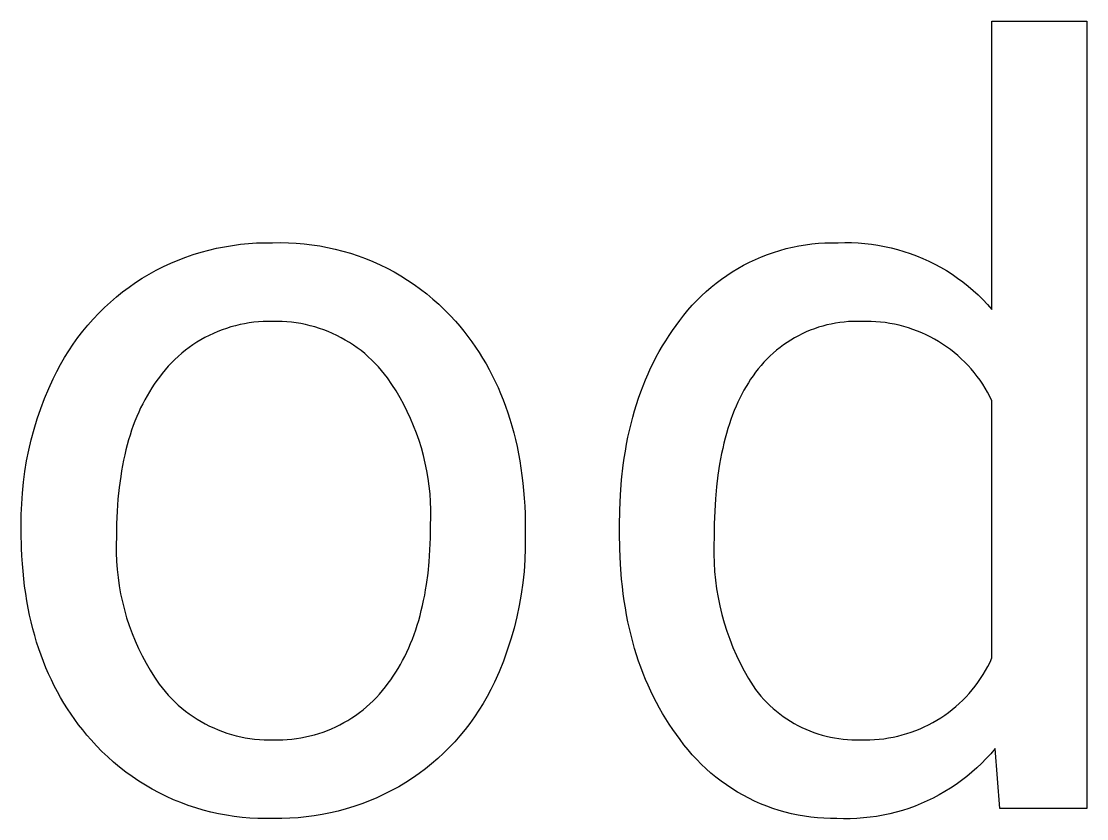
# Model space of a CAD drawing. Header units: millimetres. Extents: x -1656 to 3995, y -637 to 3312.
# Drawn here: x 2204.1 to 2257.7, y -387.8 to -347.7 of the extents above; entities that cross this region are included whole.
import ezdxf

# ---------------------------------------------------------------- set-up
doc = ezdxf.new("R2010")
doc.units = ezdxf.units.MM
doc.header["$MEASUREMENT"] = 0
doc.layers.add('Domyślny', color=7, linetype='Continuous', true_color=0x000000)

msp = doc.modelspace()

# ---------------------------------------------------------------- linework, layer by layer
at = {"layer": 'Domyślny'}
for p, q in [((2252.931, -362.195), (2252.931, -347.705)), ((2252.931, -347.705), (2257.694, -347.705)), ((2257.694, -347.705), (2257.694, -387.294)), ((2214.333, -359.039), (2214.732, -358.972)), ((2214.732, -358.972), (2215.133, -358.919)), ((2215.133, -358.919), (2215.535, -358.879)), ((2215.535, -358.879), (2215.939, -358.852)), ((2215.939, -358.852), (2216.343, -358.839)), ((2216.343, -358.839), (2216.748, -358.839)), ((2216.748, -358.839), (2217.146, -358.832)), ((2217.146, -358.832), (2217.543, -358.838)), ((2217.543, -358.838), (2217.941, -358.857)), ((2217.941, -358.857), (2218.337, -358.89)), ((2218.337, -358.89), (2218.732, -358.937)), ((2218.732, -358.937), (2219.125, -358.997)), ((2243.222, -358.996), (2243.547, -358.942)), ((2243.547, -358.942), (2243.873, -358.899)), ((2243.873, -358.899), (2244.201, -358.867)), ((2244.201, -358.867), (2244.529, -358.847)), ((2244.529, -358.847), (2244.858, -358.837)), ((2244.858, -358.837), (2245.187, -358.839)), ((2245.187, -358.839), (2245.523, -358.83)), ((2245.523, -358.83), (2245.859, -358.833)), ((2245.859, -358.833), (2246.194, -358.848)), ((2246.194, -358.848), (2246.529, -358.874)), ((2246.529, -358.874), (2246.863, -358.911)), ((2246.863, -358.911), (2247.195, -358.961)), ((2247.195, -358.961), (2247.526, -359.022)), ((2212.383, -359.569), (2212.765, -359.437)), ((2212.765, -359.437), (2213.152, -359.318)), ((2213.152, -359.318), (2213.542, -359.212)), ((2213.542, -359.212), (2213.936, -359.119)), ((2213.936, -359.119), (2214.333, -359.039)), ((2219.125, -358.997), (2219.516, -359.07)), ((2219.516, -359.07), (2219.905, -359.156)), ((2219.905, -359.156), (2220.29, -359.256)), ((2220.29, -359.256), (2220.671, -359.368)), ((2220.671, -359.368), (2221.049, -359.493)), ((2221.049, -359.493), (2221.422, -359.631)), ((2241.331, -359.551), (2241.638, -359.431)), ((2241.638, -359.431), (2241.949, -359.323)), ((2241.949, -359.323), (2242.263, -359.225)), ((2242.263, -359.225), (2242.58, -359.137)), ((2242.58, -359.137), (2242.9, -359.061)), ((2242.9, -359.061), (2243.222, -358.996)), ((2247.526, -359.022), (2247.854, -359.094)), ((2247.854, -359.094), (2248.179, -359.178)), ((2248.179, -359.178), (2248.501, -359.273)), ((2248.501, -359.273), (2248.82, -359.379)), ((2248.82, -359.379), (2249.135, -359.497)), ((2249.135, -359.497), (2249.445, -359.625)), ((2210.903, -360.221), (2211.265, -360.04)), ((2211.265, -360.04), (2211.632, -359.87)), ((2211.632, -359.87), (2212.005, -359.713)), ((2212.005, -359.713), (2212.383, -359.569)), ((2221.422, -359.631), (2221.79, -359.782)), ((2221.79, -359.782), (2222.153, -359.945)), ((2222.153, -359.945), (2222.51, -360.12)), ((2240.151, -360.131), (2240.439, -359.97)), ((2240.439, -359.97), (2240.731, -359.82)), ((2240.731, -359.82), (2241.029, -359.68)), ((2241.029, -359.68), (2241.331, -359.551)), ((2249.445, -359.625), (2249.751, -359.764)), ((2249.751, -359.764), (2250.052, -359.913)), ((2250.052, -359.913), (2250.347, -360.073)), ((2210.199, -360.62), (2210.548, -360.415)), ((2210.548, -360.415), (2210.903, -360.221)), ((2222.51, -360.12), (2222.861, -360.308)), ((2222.861, -360.308), (2223.205, -360.507)), ((2223.205, -360.507), (2223.543, -360.717)), ((2239.324, -360.669), (2239.594, -360.48)), ((2239.594, -360.48), (2239.869, -360.3)), ((2239.869, -360.3), (2240.151, -360.131)), ((2250.347, -360.073), (2250.637, -360.243)), ((2250.637, -360.243), (2250.921, -360.423)), ((2250.921, -360.423), (2251.198, -360.613)), ((2209.21, -361.313), (2209.532, -361.071)), ((2209.532, -361.071), (2209.862, -360.84)), ((2209.862, -360.84), (2210.199, -360.62)), ((2223.543, -360.717), (2223.873, -360.939)), ((2223.873, -360.939), (2224.195, -361.172)), ((2238.557, -361.289), (2238.805, -361.073)), ((2238.805, -361.073), (2239.061, -360.866)), ((2239.061, -360.866), (2239.324, -360.669)), ((2251.198, -360.613), (2251.468, -360.813)), ((2251.468, -360.813), (2251.732, -361.021)), ((2251.732, -361.021), (2251.988, -361.239)), ((2208.592, -361.829), (2208.897, -361.566)), ((2208.897, -361.566), (2209.21, -361.313)), ((2224.195, -361.172), (2224.509, -361.416)), ((2224.509, -361.416), (2224.815, -361.67)), ((2238.082, -361.744), (2238.316, -361.512)), ((2238.316, -361.512), (2238.557, -361.289)), ((2251.988, -361.239), (2252.236, -361.466)), ((2252.236, -361.466), (2252.476, -361.701)), ((2208.009, -362.385), (2208.296, -362.102)), ((2208.296, -362.102), (2208.592, -361.829)), ((2224.815, -361.67), (2225.112, -361.935)), ((2225.112, -361.935), (2225.4, -362.209)), ((2237.64, -362.232), (2237.857, -361.984)), ((2237.857, -361.984), (2238.082, -361.744)), ((2252.476, -361.701), (2252.707, -361.944)), ((2252.707, -361.944), (2252.931, -362.195)), ((2207.466, -362.979), (2207.733, -362.677)), ((2207.733, -362.677), (2208.009, -362.385)), ((2225.4, -362.209), (2225.679, -362.493)), ((2225.679, -362.493), (2225.947, -362.787)), ((2237.232, -362.748), (2237.432, -362.486)), ((2237.432, -362.486), (2237.64, -362.232)), ((2207.209, -363.289), (2207.466, -362.979)), ((2214.209, -363.221), (2213.99, -363.306)), ((2214.431, -363.143), (2214.209, -363.221)), ((2214.656, -363.073), (2214.431, -363.143)), ((2214.883, -363.01), (2214.656, -363.073)), ((2215.112, -362.956), (2214.883, -363.01)), ((2215.343, -362.909), (2215.112, -362.956)), ((2215.575, -362.871), (2215.343, -362.909)), ((2215.808, -362.84), (2215.575, -362.871)), ((2216.042, -362.817), (2215.808, -362.84)), ((2216.277, -362.803), (2216.042, -362.817)), ((2216.513, -362.796), (2216.277, -362.803)), ((2216.748, -362.798), (2216.513, -362.796)), ((2216.987, -362.796), (2216.748, -362.798)), ((2217.226, -362.802), (2216.987, -362.796)), ((2217.465, -362.816), (2217.226, -362.802)), ((2217.703, -362.838), (2217.465, -362.816)), ((2217.94, -362.869), (2217.703, -362.838)), ((2218.176, -362.907), (2217.94, -362.869)), ((2218.41, -362.954), (2218.176, -362.907)), ((2218.643, -363.009), (2218.41, -362.954)), ((2218.874, -363.072), (2218.643, -363.009)), ((2219.102, -363.143), (2218.874, -363.072)), ((2219.328, -363.222), (2219.102, -363.143)), ((2219.551, -363.308), (2219.328, -363.222)), ((2225.947, -362.787), (2226.163, -363.036)), ((2226.163, -363.036), (2226.373, -363.29)), ((2236.69, -363.503), (2236.865, -363.246)), ((2236.865, -363.246), (2237.045, -362.995)), ((2237.045, -362.995), (2237.232, -362.748)), ((2243.792, -363.24), (2243.589, -363.324)), ((2243.997, -363.162), (2243.792, -363.24)), ((2244.205, -363.092), (2243.997, -363.162)), ((2244.416, -363.029), (2244.205, -363.092)), ((2244.628, -362.973), (2244.416, -363.029)), ((2244.842, -362.925), (2244.628, -362.973)), ((2245.058, -362.884), (2244.842, -362.925)), ((2245.275, -362.851), (2245.058, -362.884)), ((2245.493, -362.825), (2245.275, -362.851)), ((2245.712, -362.807), (2245.493, -362.825)), ((2245.931, -362.796), (2245.712, -362.807)), ((2246.15, -362.793), (2245.931, -362.796)), ((2246.37, -362.798), (2246.15, -362.793)), ((2246.609, -362.794), (2246.37, -362.798)), ((2246.848, -362.797), (2246.609, -362.794)), ((2247.086, -362.809), (2246.848, -362.797)), ((2247.324, -362.829), (2247.086, -362.809)), ((2247.562, -362.857), (2247.324, -362.829)), ((2247.798, -362.893), (2247.562, -362.857)), ((2248.033, -362.938), (2247.798, -362.893)), ((2248.266, -362.99), (2248.033, -362.938)), ((2248.497, -363.05), (2248.266, -362.99)), ((2248.726, -363.118), (2248.497, -363.05)), ((2248.953, -363.194), (2248.726, -363.118)), ((2249.177, -363.278), (2248.953, -363.194)), ((2206.728, -363.935), (2206.963, -363.608)), ((2206.963, -363.608), (2207.209, -363.289)), ((2213.146, -363.721), (2212.944, -363.843)), ((2213.351, -363.607), (2213.146, -363.721)), ((2213.561, -363.499), (2213.351, -363.607)), ((2213.774, -363.399), (2213.561, -363.499)), ((2213.99, -363.306), (2213.774, -363.399)), ((2219.771, -363.402), (2219.551, -363.308)), ((2219.987, -363.504), (2219.771, -363.402)), ((2220.2, -363.613), (2219.987, -363.504)), ((2220.409, -363.73), (2220.2, -363.613)), ((2220.613, -363.853), (2220.409, -363.73)), ((2226.373, -363.29), (2226.575, -363.55)), ((2226.575, -363.55), (2226.77, -363.814)), ((2236.357, -364.031), (2236.521, -363.764)), ((2236.521, -363.764), (2236.69, -363.503)), ((2242.812, -363.731), (2242.627, -363.849)), ((2243.001, -363.619), (2242.812, -363.731)), ((2243.193, -363.514), (2243.001, -363.619)), ((2243.39, -363.416), (2243.193, -363.514)), ((2243.589, -363.324), (2243.39, -363.416)), ((2249.398, -363.369), (2249.177, -363.278)), ((2249.615, -363.467), (2249.398, -363.369)), ((2249.829, -363.574), (2249.615, -363.467)), ((2250.04, -363.687), (2249.829, -363.574)), ((2250.246, -363.807), (2250.04, -363.687)), ((2250.448, -363.935), (2250.246, -363.807)), ((2206.29, -364.611), (2206.503, -364.269)), ((2206.503, -364.269), (2206.728, -363.935)), ((2212.367, -364.249), (2212.184, -364.397)), ((2212.555, -364.107), (2212.367, -364.249)), ((2212.747, -363.972), (2212.555, -364.107)), ((2212.944, -363.843), (2212.747, -363.972)), ((2220.814, -363.984), (2220.613, -363.853)), ((2221.009, -364.121), (2220.814, -363.984)), ((2221.2, -364.265), (2221.009, -364.121)), ((2221.386, -364.416), (2221.2, -364.265)), ((2226.77, -363.814), (2226.959, -364.084)), ((2226.959, -364.084), (2227.141, -364.358)), ((2236.049, -364.578), (2236.2, -364.302)), ((2236.2, -364.302), (2236.357, -364.031)), ((2242.098, -364.241), (2241.931, -364.384)), ((2242.27, -364.104), (2242.098, -364.241)), ((2242.446, -363.974), (2242.27, -364.104)), ((2242.627, -363.849), (2242.446, -363.974)), ((2250.646, -364.069), (2250.448, -363.935)), ((2250.839, -364.21), (2250.646, -364.069)), ((2251.027, -364.358), (2250.839, -364.21)), ((2206.089, -364.96), (2206.29, -364.611)), ((2211.667, -364.878), (2211.507, -365.05)), ((2211.834, -364.712), (2211.667, -364.878)), ((2212.006, -364.551), (2211.834, -364.712)), ((2212.184, -364.397), (2212.006, -364.551)), ((2221.566, -364.573), (2221.386, -364.416)), ((2221.741, -364.736), (2221.566, -364.573)), ((2221.91, -364.905), (2221.741, -364.736)), ((2227.141, -364.358), (2227.316, -364.638)), ((2227.316, -364.638), (2227.484, -364.923)), ((2235.764, -365.146), (2235.904, -364.859)), ((2235.904, -364.859), (2236.049, -364.578)), ((2241.461, -364.845), (2241.316, -365.01)), ((2241.613, -364.686), (2241.461, -364.845)), ((2241.769, -364.532), (2241.613, -364.686)), ((2241.931, -364.384), (2241.769, -364.532)), ((2251.21, -364.511), (2251.027, -364.358)), ((2251.387, -364.671), (2251.21, -364.511)), ((2251.559, -364.837), (2251.387, -364.671)), ((2251.725, -365.009), (2251.559, -364.837)), ((2205.722, -365.676), (2205.899, -365.315)), ((2205.899, -365.315), (2206.089, -364.96)), ((2211.203, -365.41), (2211.061, -365.597)), ((2211.352, -365.227), (2211.203, -365.41)), ((2211.507, -365.05), (2211.352, -365.227)), ((2222.074, -365.079), (2221.91, -364.905)), ((2222.231, -365.26), (2222.074, -365.079)), ((2222.382, -365.445), (2222.231, -365.26)), ((2227.484, -364.923), (2227.645, -365.213)), ((2227.645, -365.213), (2227.799, -365.508)), ((2235.631, -365.437), (2235.764, -365.146)), ((2241.042, -365.353), (2240.915, -365.531)), ((2241.176, -365.179), (2241.042, -365.353)), ((2241.316, -365.01), (2241.176, -365.179)), ((2251.885, -365.187), (2251.725, -365.009)), ((2252.039, -365.369), (2251.885, -365.187)), ((2252.187, -365.557), (2252.039, -365.369)), ((2205.496, -366.171), (2205.722, -365.676)), ((2210.928, -365.774), (2210.799, -365.956)), ((2211.061, -365.597), (2210.928, -365.774)), ((2222.526, -365.636), (2222.382, -365.445)), ((2222.748, -365.96), (2222.526, -365.636)), ((2227.799, -365.508), (2227.947, -365.808)), ((2227.947, -365.808), (2228.088, -366.113)), ((2235.382, -366.033), (2235.503, -365.732)), ((2235.503, -365.732), (2235.631, -365.437)), ((2240.678, -365.883), (2240.565, -366.067)), ((2240.794, -365.705), (2240.678, -365.883)), ((2240.915, -365.531), (2240.794, -365.705)), ((2252.328, -365.75), (2252.187, -365.557)), ((2252.462, -365.948), (2252.328, -365.75)), ((2252.59, -366.15), (2252.462, -365.948)), ((2205.286, -366.673), (2205.496, -366.171)), ((2210.554, -366.335), (2210.438, -366.531)), ((2210.675, -366.143), (2210.554, -366.335)), ((2210.799, -365.956), (2210.675, -366.143)), ((2222.959, -366.292), (2222.748, -365.96)), ((2223.16, -366.63), (2222.959, -366.292)), ((2228.088, -366.113), (2228.221, -366.424)), ((2228.221, -366.424), (2228.348, -366.739)), ((2235.156, -366.65), (2235.266, -366.339)), ((2235.266, -366.339), (2235.382, -366.033)), ((2240.351, -366.45), (2240.25, -366.649)), ((2240.456, -366.256), (2240.351, -366.45)), ((2240.565, -366.067), (2240.456, -366.256)), ((2252.711, -366.356), (2252.59, -366.15)), ((2252.824, -366.566), (2252.711, -366.356)), ((2205.093, -367.182), (2205.286, -366.673)), ((2210.219, -366.937), (2210.115, -367.147)), ((2210.326, -366.732), (2210.219, -366.937)), ((2210.438, -366.531), (2210.326, -366.732)), ((2223.349, -366.975), (2223.16, -366.63)), ((2223.526, -367.326), (2223.349, -366.975)), ((2228.348, -366.739), (2228.468, -367.06)), ((2234.955, -367.286), (2235.053, -366.965)), ((2235.053, -366.965), (2235.156, -366.65)), ((2240.153, -366.853), (2240.059, -367.062)), ((2240.25, -366.649), (2240.153, -366.853)), ((2252.931, -366.78), (2252.824, -366.566)), ((2252.931, -379.716), (2252.931, -366.78)), ((2204.916, -367.697), (2205.093, -367.182)), ((2210.016, -367.362), (2209.921, -367.582)), ((2210.115, -367.147), (2210.016, -367.362)), ((2223.692, -367.682), (2223.526, -367.326)), ((2228.468, -367.06), (2228.581, -367.385)), ((2228.581, -367.385), (2228.688, -367.716)), ((2234.863, -367.611), (2234.955, -367.286)), ((2239.883, -367.496), (2239.801, -367.721)), ((2239.969, -367.277), (2239.883, -367.496)), ((2240.059, -367.062), (2239.969, -367.277)), ((2204.757, -368.217), (2204.916, -367.697)), ((2209.744, -368.036), (2209.662, -368.27)), ((2209.831, -367.807), (2209.744, -368.036)), ((2209.921, -367.582), (2209.831, -367.807)), ((2223.845, -368.044), (2223.692, -367.682)), ((2223.987, -368.411), (2223.845, -368.044)), ((2228.688, -367.716), (2228.787, -368.052)), ((2228.787, -368.052), (2228.88, -368.393)), ((2234.697, -368.277), (2234.777, -367.941)), ((2234.777, -367.941), (2234.863, -367.611)), ((2239.723, -367.951), (2239.648, -368.186)), ((2239.801, -367.721), (2239.723, -367.951)), ((2204.615, -368.743), (2204.757, -368.217)), ((2209.584, -368.508), (2209.51, -368.751)), ((2209.662, -368.27), (2209.584, -368.508)), ((2224.116, -368.782), (2223.987, -368.411)), ((2228.88, -368.393), (2228.966, -368.738)), ((2234.554, -368.962), (2234.623, -368.617)), ((2234.623, -368.617), (2234.697, -368.277)), ((2239.577, -368.426), (2239.511, -368.672)), ((2239.648, -368.186), (2239.577, -368.426)), ((2204.491, -369.273), (2204.615, -368.743)), ((2209.44, -368.999), (2209.375, -369.252)), ((2209.51, -368.751), (2209.44, -368.999)), ((2224.233, -369.157), (2224.116, -368.782)), ((2224.338, -369.536), (2224.233, -369.157)), ((2228.966, -368.738), (2229.045, -369.09)), ((2229.045, -369.09), (2229.117, -369.446)), ((2234.492, -369.312), (2234.554, -368.962)), ((2239.448, -368.922), (2239.388, -369.178)), ((2239.511, -368.672), (2239.448, -368.922)), ((2204.383, -369.806), (2204.491, -369.273)), ((2209.313, -369.509), (2209.256, -369.771)), ((2209.375, -369.252), (2209.313, -369.509)), ((2224.43, -369.919), (2224.338, -369.536)), ((2229.117, -369.446), (2229.182, -369.807)), ((2234.385, -370.026), (2234.436, -369.667)), ((2234.436, -369.667), (2234.492, -369.312)), ((2239.333, -369.438), (2239.234, -369.975)), ((2239.388, -369.178), (2239.333, -369.438)), ((2204.294, -370.343), (2204.383, -369.806)), ((2209.204, -370.038), (2209.155, -370.31)), ((2209.256, -369.771), (2209.204, -370.038)), ((2224.509, -370.304), (2224.43, -369.919)), ((2229.182, -369.807), (2229.24, -370.173)), ((2229.24, -370.173), (2229.292, -370.545)), ((2234.302, -370.761), (2234.385, -370.026)), ((2239.234, -369.975), (2239.15, -370.532)), ((2204.222, -370.882), (2204.294, -370.343)), ((2209.111, -370.586), (2209.035, -371.153)), ((2209.155, -370.31), (2209.111, -370.586)), ((2224.575, -370.691), (2224.509, -370.304)), ((2224.629, -371.081), (2224.575, -370.691)), ((2229.292, -370.545), (2229.336, -370.921)), ((2234.243, -371.515), (2234.302, -370.761)), ((2239.15, -370.532), (2239.081, -371.11)), ((2204.168, -371.424), (2204.222, -370.882)), ((2209.035, -371.153), (2208.976, -371.738)), ((2224.669, -371.472), (2224.629, -371.081)), ((2229.336, -370.921), (2229.374, -371.303)), ((2229.374, -371.303), (2229.405, -371.689)), ((2239.081, -371.11), (2239.027, -371.709)), ((2204.132, -371.967), (2204.168, -371.424)), ((2208.976, -371.738), (2208.934, -372.342)), ((2224.696, -371.864), (2224.669, -371.472)), ((2229.405, -371.689), (2229.429, -372.081)), ((2234.207, -372.289), (2234.243, -371.515)), ((2239.027, -371.709), (2238.989, -372.328)), ((2204.114, -372.511), (2204.132, -371.967)), ((2208.934, -372.342), (2208.908, -372.966)), ((2224.711, -372.257), (2224.696, -371.864)), ((2224.712, -372.65), (2224.711, -372.257)), ((2229.429, -372.081), (2229.446, -372.478)), ((2234.196, -373.082), (2234.207, -372.289)), ((2238.989, -372.328), (2238.966, -372.967)), ((2204.114, -373.055), (2204.114, -372.511)), ((2224.7, -373.043), (2224.712, -372.65)), ((2229.446, -372.478), (2229.46, -373.287)), ((2204.114, -373.391), (2204.114, -373.055)), ((2204.127, -374.194), (2204.114, -373.391)), ((2208.908, -372.966), (2208.9, -373.608)), ((2224.692, -373.673), (2224.7, -373.043)), ((2229.46, -373.287), (2229.46, -373.623)), ((2234.196, -373.441), (2234.196, -373.082)), ((2234.207, -374.232), (2234.196, -373.441)), ((2238.966, -372.967), (2238.959, -373.627)), ((2208.9, -373.608), (2208.886, -374.022)), ((2224.667, -374.285), (2224.692, -373.673)), ((2229.46, -373.623), (2229.459, -374.203)), ((2238.959, -373.627), (2238.941, -374.064)), ((2204.144, -374.588), (2204.127, -374.194)), ((2208.886, -374.022), (2208.887, -374.436)), ((2208.887, -374.436), (2208.903, -374.85)), ((2224.625, -374.88), (2224.667, -374.285)), ((2229.459, -374.203), (2229.438, -374.783)), ((2234.243, -375.003), (2234.207, -374.232)), ((2238.941, -374.064), (2238.939, -374.502)), ((2238.939, -374.502), (2238.952, -374.939)), ((2204.168, -374.977), (2204.144, -374.588)), ((2204.199, -375.361), (2204.168, -374.977)), ((2208.903, -374.85), (2208.933, -375.263)), ((2224.567, -375.457), (2224.625, -374.88)), ((2229.438, -374.783), (2229.398, -375.362)), ((2234.303, -375.756), (2234.243, -375.003)), ((2238.952, -374.939), (2238.98, -375.375)), ((2204.237, -375.74), (2204.199, -375.361)), ((2208.933, -375.263), (2208.977, -375.675)), ((2224.492, -376.016), (2224.567, -375.457)), ((2229.398, -375.362), (2229.337, -375.939)), ((2238.98, -375.375), (2239.023, -375.811)), ((2204.282, -376.114), (2204.237, -375.74)), ((2204.333, -376.483), (2204.282, -376.114)), ((2208.977, -375.675), (2209.036, -376.085)), ((2209.036, -376.085), (2209.109, -376.493)), ((2224.448, -376.288), (2224.492, -376.016)), ((2229.337, -375.939), (2229.256, -376.514)), ((2234.341, -376.125), (2234.303, -375.756)), ((2234.386, -376.489), (2234.341, -376.125)), ((2239.023, -375.811), (2239.081, -376.244)), ((2204.391, -376.847), (2204.333, -376.483)), ((2209.109, -376.493), (2209.196, -376.898)), ((2224.348, -376.821), (2224.4, -376.557)), ((2224.4, -376.557), (2224.448, -376.288)), ((2229.256, -376.514), (2229.155, -377.085)), ((2234.437, -376.849), (2234.386, -376.489)), ((2239.081, -376.244), (2239.155, -376.676)), ((2204.457, -377.206), (2204.391, -376.847)), ((2209.196, -376.898), (2209.297, -377.299)), ((2224.231, -377.335), (2224.292, -377.08)), ((2224.292, -377.08), (2224.348, -376.821)), ((2229.155, -377.085), (2229.034, -377.653)), ((2234.493, -377.204), (2234.437, -376.849)), ((2239.155, -376.676), (2239.243, -377.104)), ((2239.243, -377.104), (2239.346, -377.529)), ((2204.529, -377.56), (2204.457, -377.206)), ((2204.608, -377.909), (2204.529, -377.56)), ((2209.297, -377.299), (2209.412, -377.697)), ((2209.412, -377.697), (2209.541, -378.091)), ((2224.098, -377.832), (2224.166, -377.586)), ((2224.166, -377.586), (2224.231, -377.335)), ((2229.034, -377.653), (2228.894, -378.216)), ((2234.556, -377.554), (2234.493, -377.204)), ((2234.624, -377.899), (2234.556, -377.554)), ((2239.346, -377.529), (2239.464, -377.951)), ((2204.693, -378.253), (2204.608, -377.909)), ((2204.786, -378.592), (2204.693, -378.253)), ((2209.541, -378.091), (2209.684, -378.48)), ((2223.947, -378.311), (2224.025, -378.074)), ((2224.025, -378.074), (2224.098, -377.832)), ((2228.894, -378.216), (2228.734, -378.774)), ((2234.699, -378.24), (2234.624, -377.899)), ((2234.779, -378.576), (2234.699, -378.24)), ((2239.464, -377.951), (2239.596, -378.368)), ((2204.885, -378.926), (2204.786, -378.592)), ((2209.684, -378.48), (2209.84, -378.863)), ((2223.691, -378.996), (2223.781, -378.772)), ((2223.781, -378.772), (2223.866, -378.544)), ((2223.866, -378.544), (2223.947, -378.311)), ((2228.734, -378.774), (2228.555, -379.326)), ((2234.866, -378.907), (2234.779, -378.576)), ((2239.596, -378.368), (2239.743, -378.78)), ((2239.743, -378.78), (2239.904, -379.187)), ((2204.992, -379.255), (2204.885, -378.926)), ((2205.105, -379.579), (2204.992, -379.255)), ((2209.84, -378.863), (2210.009, -379.241)), ((2210.009, -379.241), (2210.192, -379.613)), ((2223.499, -379.431), (2223.597, -379.216)), ((2223.597, -379.216), (2223.691, -378.996)), ((2228.555, -379.326), (2228.356, -379.871)), ((2234.958, -379.234), (2234.866, -378.907)), ((2235.056, -379.556), (2234.958, -379.234)), ((2239.904, -379.187), (2240.079, -379.587)), ((2205.225, -379.898), (2205.105, -379.579)), ((2210.192, -379.613), (2210.387, -379.979)), ((2223.18, -380.05), (2223.29, -379.848)), ((2223.29, -379.848), (2223.397, -379.642)), ((2223.397, -379.642), (2223.499, -379.431)), ((2228.356, -379.871), (2228.139, -380.409)), ((2235.161, -379.873), (2235.056, -379.556)), ((2235.271, -380.185), (2235.161, -379.873)), ((2240.079, -379.587), (2240.268, -379.982)), ((2252.831, -379.93), (2252.931, -379.716)), ((2205.352, -380.212), (2205.225, -379.898)), ((2205.486, -380.521), (2205.352, -380.212)), ((2210.387, -379.979), (2210.595, -380.337)), ((2210.595, -380.337), (2210.815, -380.688)), ((2222.946, -380.44), (2223.065, -380.247)), ((2223.065, -380.247), (2223.18, -380.05)), ((2228.139, -380.409), (2227.903, -380.94)), ((2235.387, -380.492), (2235.271, -380.185)), ((2240.268, -379.982), (2240.47, -380.37)), ((2240.47, -380.37), (2240.686, -380.75)), ((2252.489, -380.551), (2252.61, -380.348)), ((2252.61, -380.348), (2252.724, -380.141)), ((2252.724, -380.141), (2252.831, -379.93)), ((2205.626, -380.825), (2205.486, -380.521)), ((2205.774, -381.125), (2205.626, -380.825)), ((2210.815, -380.688), (2211.047, -381.031)), ((2222.564, -380.992), (2222.696, -380.812)), ((2222.696, -380.812), (2222.823, -380.628)), ((2222.823, -380.628), (2222.946, -380.44)), ((2227.903, -380.94), (2227.728, -381.301)), ((2235.509, -380.795), (2235.387, -380.492)), ((2235.637, -381.093), (2235.509, -380.795)), ((2240.686, -380.75), (2240.915, -381.123)), ((2252.085, -381.134), (2252.227, -380.944)), ((2252.227, -380.944), (2252.361, -380.75)), ((2252.361, -380.75), (2252.489, -380.551)), ((2205.928, -381.419), (2205.774, -381.125)), ((2206.089, -381.708), (2205.928, -381.419)), ((2211.047, -381.031), (2211.191, -381.219)), ((2211.191, -381.219), (2211.342, -381.403)), ((2211.342, -381.403), (2211.499, -381.582)), ((2222.132, -381.532), (2222.282, -381.357)), ((2222.282, -381.357), (2222.426, -381.177)), ((2222.426, -381.177), (2222.564, -380.992)), ((2227.728, -381.301), (2227.541, -381.655)), ((2235.771, -381.387), (2235.637, -381.093)), ((2235.911, -381.675), (2235.771, -381.387)), ((2240.915, -381.123), (2241.042, -381.3)), ((2241.042, -381.3), (2241.174, -381.472)), ((2241.174, -381.472), (2241.313, -381.639)), ((2251.784, -381.498), (2251.938, -381.318)), ((2251.938, -381.318), (2252.085, -381.134)), ((2206.257, -381.992), (2206.089, -381.708)), ((2206.432, -382.271), (2206.257, -381.992)), ((2211.499, -381.582), (2211.662, -381.755)), ((2211.662, -381.755), (2211.83, -381.922)), ((2211.83, -381.922), (2212.005, -382.083)), ((2221.647, -382.025), (2221.814, -381.866)), ((2221.814, -381.866), (2221.976, -381.702)), ((2221.976, -381.702), (2222.132, -381.532)), ((2227.342, -382.004), (2227.131, -382.345)), ((2227.541, -381.655), (2227.342, -382.004)), ((2236.057, -381.959), (2235.911, -381.675)), ((2236.209, -382.239), (2236.057, -381.959)), ((2241.313, -381.639), (2241.457, -381.801)), ((2241.457, -381.801), (2241.607, -381.958)), ((2241.607, -381.958), (2241.762, -382.111)), ((2251.111, -382.16), (2251.288, -382.003)), ((2251.288, -382.003), (2251.459, -381.84)), ((2251.459, -381.84), (2251.625, -381.672)), ((2251.625, -381.672), (2251.784, -381.498)), ((2206.614, -382.545), (2206.432, -382.271)), ((2206.803, -382.814), (2206.614, -382.545)), ((2212.005, -382.083), (2212.185, -382.238)), ((2212.185, -382.238), (2212.37, -382.387)), ((2212.37, -382.387), (2212.56, -382.53)), ((2212.56, -382.53), (2212.755, -382.666)), ((2220.928, -382.603), (2221.115, -382.468)), ((2221.115, -382.468), (2221.298, -382.326)), ((2221.298, -382.326), (2221.475, -382.179)), ((2221.475, -382.179), (2221.647, -382.025)), ((2227.131, -382.345), (2226.908, -382.679)), ((2236.367, -382.513), (2236.209, -382.239)), ((2236.531, -382.783), (2236.367, -382.513)), ((2241.762, -382.111), (2241.923, -382.257)), ((2241.923, -382.257), (2242.088, -382.398)), ((2242.088, -382.398), (2242.258, -382.533)), ((2242.258, -382.533), (2242.433, -382.662)), ((2250.551, -382.594), (2250.743, -382.456)), ((2250.743, -382.456), (2250.93, -382.311)), ((2250.93, -382.311), (2251.111, -382.16)), ((2206.998, -383.079), (2206.803, -382.814)), ((2207.201, -383.338), (2206.998, -383.079)), ((2212.755, -382.666), (2212.954, -382.794)), ((2212.954, -382.794), (2213.158, -382.916)), ((2213.158, -382.916), (2213.366, -383.031)), ((2213.366, -383.031), (2213.578, -383.139)), ((2219.931, -383.18), (2220.138, -383.078)), ((2220.138, -383.078), (2220.342, -382.969)), ((2220.342, -382.969), (2220.541, -382.854)), ((2220.541, -382.854), (2220.737, -382.731)), ((2220.737, -382.731), (2220.928, -382.603)), ((2226.675, -383.005), (2226.43, -383.323)), ((2226.908, -382.679), (2226.675, -383.005)), ((2236.701, -383.048), (2236.531, -382.783)), ((2236.876, -383.308), (2236.701, -383.048)), ((2242.433, -382.662), (2242.612, -382.786)), ((2242.612, -382.786), (2242.795, -382.902)), ((2242.795, -382.902), (2242.982, -383.013)), ((2242.982, -383.013), (2243.173, -383.117)), ((2249.528, -383.183), (2249.741, -383.079)), ((2249.741, -383.079), (2249.949, -382.968)), ((2249.949, -382.968), (2250.154, -382.85)), ((2250.154, -382.85), (2250.355, -382.726)), ((2250.355, -382.726), (2250.551, -382.594)), ((2207.41, -383.592), (2207.201, -383.338)), ((2207.626, -383.841), (2207.41, -383.592)), ((2213.578, -383.139), (2213.793, -383.239)), ((2213.793, -383.239), (2214.012, -383.332)), ((2214.012, -383.332), (2214.234, -383.417)), ((2214.234, -383.417), (2214.458, -383.495)), ((2214.458, -383.495), (2214.685, -383.564)), ((2214.685, -383.564), (2214.915, -383.626)), ((2214.915, -383.626), (2215.146, -383.68)), ((2218.628, -383.64), (2218.852, -383.582)), ((2218.852, -383.582), (2219.073, -383.516)), ((2219.073, -383.516), (2219.291, -383.443)), ((2219.291, -383.443), (2219.508, -383.362)), ((2219.508, -383.362), (2219.721, -383.275)), ((2219.721, -383.275), (2219.931, -383.18)), ((2226.43, -383.323), (2226.175, -383.633)), ((2237.058, -383.563), (2236.876, -383.308)), ((2237.246, -383.814), (2237.058, -383.563)), ((2243.173, -383.117), (2243.367, -383.214)), ((2243.367, -383.214), (2243.565, -383.305)), ((2243.565, -383.305), (2243.765, -383.388)), ((2243.765, -383.388), (2243.968, -383.465)), ((2243.968, -383.465), (2244.174, -383.535)), ((2244.174, -383.535), (2244.382, -383.597)), ((2244.382, -383.597), (2244.592, -383.653)), ((2248.191, -383.648), (2248.42, -383.59)), ((2248.42, -383.59), (2248.647, -383.523)), ((2248.647, -383.523), (2248.872, -383.45)), ((2248.872, -383.45), (2249.094, -383.368)), ((2249.094, -383.368), (2249.312, -383.279)), ((2249.312, -383.279), (2249.528, -383.183)), ((2207.894, -384.134), (2207.626, -383.841)), ((2208.171, -384.418), (2207.894, -384.134)), ((2215.146, -383.68), (2215.379, -383.726)), ((2215.379, -383.726), (2215.614, -383.763)), ((2215.614, -383.763), (2215.849, -383.793)), ((2215.849, -383.793), (2216.086, -383.814)), ((2216.086, -383.814), (2216.323, -383.828)), ((2216.323, -383.828), (2216.561, -383.833)), ((2216.561, -383.833), (2216.798, -383.83)), ((2216.798, -383.83), (2217.029, -383.833)), ((2217.029, -383.833), (2217.259, -383.829)), ((2217.259, -383.829), (2217.49, -383.816)), ((2217.49, -383.816), (2217.72, -383.797)), ((2217.72, -383.797), (2217.949, -383.769)), ((2217.949, -383.769), (2218.177, -383.733)), ((2218.177, -383.733), (2218.403, -383.69)), ((2218.403, -383.69), (2218.628, -383.64)), ((2225.91, -383.934), (2225.634, -384.225)), ((2226.175, -383.633), (2225.91, -383.934)), ((2237.441, -384.078), (2237.246, -383.814)), ((2237.646, -384.334), (2237.441, -384.078)), ((2244.592, -383.653), (2244.804, -383.701)), ((2244.804, -383.701), (2245.017, -383.741)), ((2245.017, -383.741), (2245.232, -383.775)), ((2245.232, -383.775), (2245.448, -383.801)), ((2245.448, -383.801), (2245.664, -383.819)), ((2245.664, -383.819), (2245.881, -383.83)), ((2245.881, -383.83), (2246.098, -383.834)), ((2246.098, -383.834), (2246.316, -383.83)), ((2246.316, -383.83), (2246.552, -383.835)), ((2246.552, -383.835), (2246.788, -383.832)), ((2246.788, -383.832), (2247.024, -383.822)), ((2247.024, -383.822), (2247.26, -383.803)), ((2247.26, -383.803), (2247.495, -383.776)), ((2247.495, -383.776), (2247.728, -383.741)), ((2247.728, -383.741), (2247.961, -383.699)), ((2247.961, -383.699), (2248.191, -383.648)), ((2208.458, -384.692), (2208.171, -384.418)), ((2208.754, -384.956), (2208.458, -384.692)), ((2225.349, -384.507), (2225.054, -384.78)), ((2225.634, -384.225), (2225.349, -384.507)), ((2237.859, -384.584), (2237.646, -384.334)), ((2238.08, -384.825), (2237.859, -384.584)), ((2252.868, -384.532), (2252.643, -384.778)), ((2253.085, -384.278), (2252.868, -384.532)), ((2253.317, -387.294), (2253.085, -384.278)), ((2209.059, -385.21), (2208.754, -384.956)), ((2209.372, -385.454), (2209.059, -385.21)), ((2224.75, -385.042), (2224.438, -385.293)), ((2225.054, -384.78), (2224.75, -385.042)), ((2238.31, -385.06), (2238.08, -384.825)), ((2238.548, -385.286), (2238.31, -385.06)), ((2252.409, -385.016), (2252.167, -385.247)), ((2252.643, -384.778), (2252.409, -385.016)), ((2209.693, -385.686), (2209.372, -385.454)), ((2210.022, -385.908), (2209.693, -385.686)), ((2223.788, -385.764), (2223.452, -385.983)), ((2224.117, -385.534), (2223.788, -385.764)), ((2224.438, -385.293), (2224.117, -385.534)), ((2238.793, -385.503), (2238.548, -385.286)), ((2239.046, -385.712), (2238.793, -385.503)), ((2239.306, -385.913), (2239.046, -385.712)), ((2251.66, -385.681), (2251.396, -385.885)), ((2251.917, -385.468), (2251.66, -385.681)), ((2252.167, -385.247), (2251.917, -385.468)), ((2210.359, -386.119), (2210.022, -385.908)), ((2210.702, -386.317), (2210.359, -386.119)), ((2223.097, -386.191), (2222.737, -386.388)), ((2223.452, -385.983), (2223.097, -386.191)), ((2239.572, -386.104), (2239.306, -385.913)), ((2239.845, -386.286), (2239.572, -386.104)), ((2240.124, -386.458), (2239.845, -386.286)), ((2250.847, -386.265), (2250.563, -386.44)), ((2251.125, -386.08), (2250.847, -386.265)), ((2251.396, -385.885), (2251.125, -386.08)), ((2211.052, -386.505), (2210.702, -386.317)), ((2211.408, -386.68), (2211.052, -386.505)), ((2211.77, -386.843), (2211.408, -386.68)), ((2212.137, -386.993), (2211.77, -386.843)), ((2221.996, -386.745), (2221.617, -386.904)), ((2222.369, -386.572), (2221.996, -386.745)), ((2222.737, -386.388), (2222.369, -386.572)), ((2240.409, -386.621), (2240.124, -386.458)), ((2240.699, -386.773), (2240.409, -386.621)), ((2240.995, -386.916), (2240.699, -386.773)), ((2249.978, -386.762), (2249.677, -386.907)), ((2250.273, -386.606), (2249.978, -386.762)), ((2250.563, -386.44), (2250.273, -386.606)), ((2212.509, -387.132), (2212.137, -386.993)), ((2212.885, -387.257), (2212.509, -387.132)), ((2213.266, -387.37), (2212.885, -387.257)), ((2213.65, -387.469), (2213.266, -387.37)), ((2220.452, -387.305), (2220.055, -387.413)), ((2220.845, -387.185), (2220.452, -387.305)), ((2221.233, -387.051), (2220.845, -387.185)), ((2221.617, -386.904), (2221.233, -387.051)), ((2241.295, -387.048), (2240.995, -386.916)), ((2241.6, -387.17), (2241.295, -387.048)), ((2241.908, -387.281), (2241.6, -387.17)), ((2242.22, -387.382), (2241.908, -387.281)), ((2242.536, -387.471), (2242.22, -387.382)), ((2248.43, -387.382), (2248.109, -387.474)), ((2248.748, -387.279), (2248.43, -387.382)), ((2249.062, -387.166), (2248.748, -387.279)), ((2249.372, -387.042), (2249.062, -387.166)), ((2249.677, -386.907), (2249.372, -387.042)), ((2257.694, -387.294), (2253.317, -387.294)), ((2214.037, -387.556), (2213.65, -387.469)), ((2214.427, -387.629), (2214.037, -387.556)), ((2214.819, -387.689), (2214.427, -387.629)), ((2215.213, -387.736), (2214.819, -387.689)), ((2215.608, -387.769), (2215.213, -387.736)), ((2216.005, -387.789), (2215.608, -387.769)), ((2216.401, -387.795), (2216.005, -387.789)), ((2216.798, -387.788), (2216.401, -387.795)), ((2217.209, -387.789), (2216.798, -387.788)), ((2217.62, -387.776), (2217.209, -387.789)), ((2218.03, -387.75), (2217.62, -387.776)), ((2218.439, -387.71), (2218.03, -387.75)), ((2218.847, -387.656), (2218.439, -387.71)), ((2219.252, -387.588), (2218.847, -387.656)), ((2219.655, -387.507), (2219.252, -387.588)), ((2220.055, -387.413), (2219.655, -387.507)), ((2242.854, -387.55), (2242.536, -387.471)), ((2243.175, -387.618), (2242.854, -387.55)), ((2243.498, -387.674), (2243.175, -387.618)), ((2243.823, -387.72), (2243.498, -387.674)), ((2244.15, -387.754), (2243.823, -387.72)), ((2244.477, -387.777), (2244.15, -387.754)), ((2244.805, -387.788), (2244.477, -387.777)), ((2245.133, -387.788), (2244.805, -387.788)), ((2245.466, -387.799), (2245.133, -387.788)), ((2245.8, -387.799), (2245.466, -387.799)), ((2246.134, -387.786), (2245.8, -387.799)), ((2246.467, -387.763), (2246.134, -387.786)), ((2246.799, -387.728), (2246.467, -387.763)), ((2247.129, -387.681), (2246.799, -387.728)), ((2247.458, -387.623), (2247.129, -387.681)), ((2247.785, -387.554), (2247.458, -387.623)), ((2248.109, -387.474), (2247.785, -387.554))]:
    msp.add_line(p, q, dxfattribs=at)

doc.saveas('drawing.dxf')
